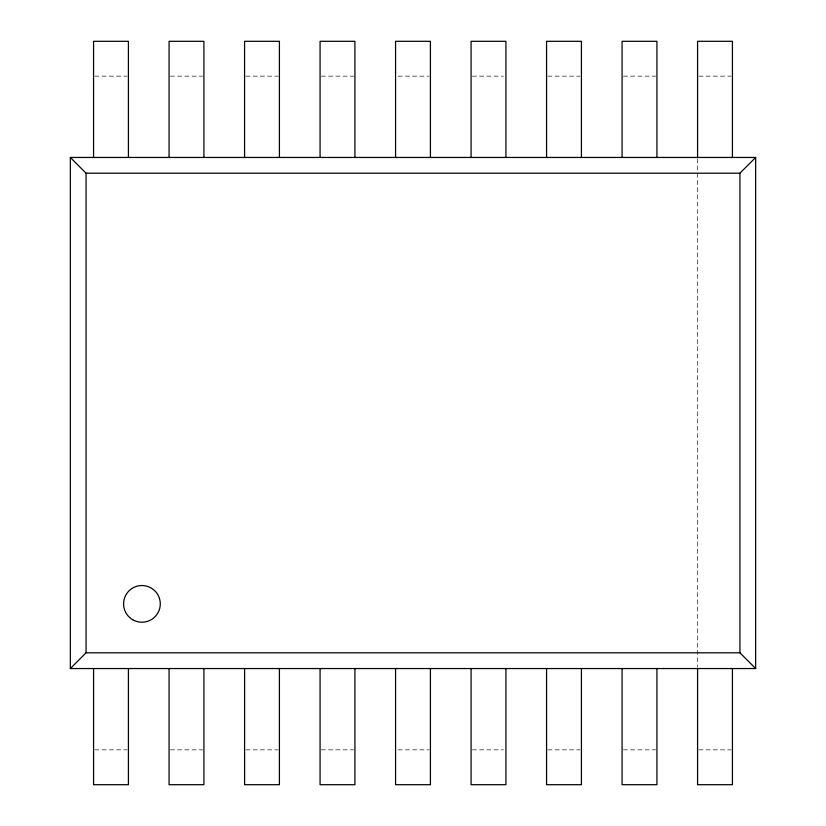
<?xml version="1.0" encoding="UTF-8"?>
<svg xmlns="http://www.w3.org/2000/svg" width="826" height="826" viewBox="0 0 826 826"><rect width="100%" height="100%" fill="white"/><g stroke="black" fill="none" stroke-linecap="round" stroke-linejoin="round"><path stroke-width="0.62" stroke-dasharray="4.13 3.1" d="M94.856 76.147L127.121 76.147M170.362 76.147L202.628 76.147M245.859 76.147L278.125 76.147M321.366 76.147L353.631 76.147M398.153 76.147L429.128 76.147M472.369 76.147L503.344 76.147M547.865 76.147L580.131 76.147M623.372 76.147L655.637 76.147M698.868 76.147L731.134 76.147M94.866 749.853L127.132 749.853M170.362 749.853L202.628 749.853M245.869 749.853L278.135 749.853M321.366 749.853L353.631 749.853M398.153 749.853L429.128 749.853M472.369 749.853L503.344 749.853M547.865 749.853L580.131 749.853M623.372 749.853L655.637 749.853M698.868 749.853L731.134 749.853M697.578 158.747L697.578 667.253"/><path stroke-width="1.24" d="M70.344 668.544L86.069 652.808L739.931 652.808L755.656 668.544L755.656 157.456L70.344 157.456L70.344 668.544L755.656 668.544M70.344 157.456L86.069 173.192L739.931 173.192L755.656 157.456M739.931 173.192L739.931 652.808M732.425 157.456L732.425 41.3L697.578 41.3L697.578 157.456M732.425 668.544L732.425 784.7L697.578 784.7L697.578 668.544M656.928 157.456L656.928 41.3L622.081 41.3L622.081 157.456M656.928 668.544L656.928 784.7L622.081 784.7L622.081 668.544M581.421 157.456L581.421 41.3L546.575 41.3L546.575 157.456M581.421 668.544L581.421 784.7L546.575 784.7L546.575 668.544M505.925 157.456L505.925 41.3L471.078 41.3L471.078 157.456M505.925 668.544L505.925 784.7L471.078 784.7L471.078 668.544M430.418 157.456L430.418 41.3L395.571 41.3L395.571 157.456M430.418 668.544L430.418 784.7L395.571 784.7L395.571 668.544M354.922 157.456L354.922 41.3L320.075 41.3L320.075 157.456M354.922 668.544L354.922 784.7L320.075 784.7L320.075 668.544M279.415 157.456L279.415 41.3L244.568 41.3L244.579 157.456M279.415 668.544L279.415 784.7L244.579 784.7L244.579 668.544M203.919 157.456L203.919 41.3L169.072 41.3L169.072 157.456M203.919 668.544L203.919 784.7L169.072 784.7L169.072 668.544M128.422 157.456L128.412 41.3L93.565 41.3L93.575 157.456M128.422 668.544L128.422 784.7L93.575 784.7L93.575 668.544M86.069 173.192L86.069 652.808M132.769 619.768A18.358 18.348 0 0 0 160.296 603.868A18.358 18.348 0 0 0 132.769 587.978A18.358 18.348 0 0 0 132.769 619.768"/></g></svg>
